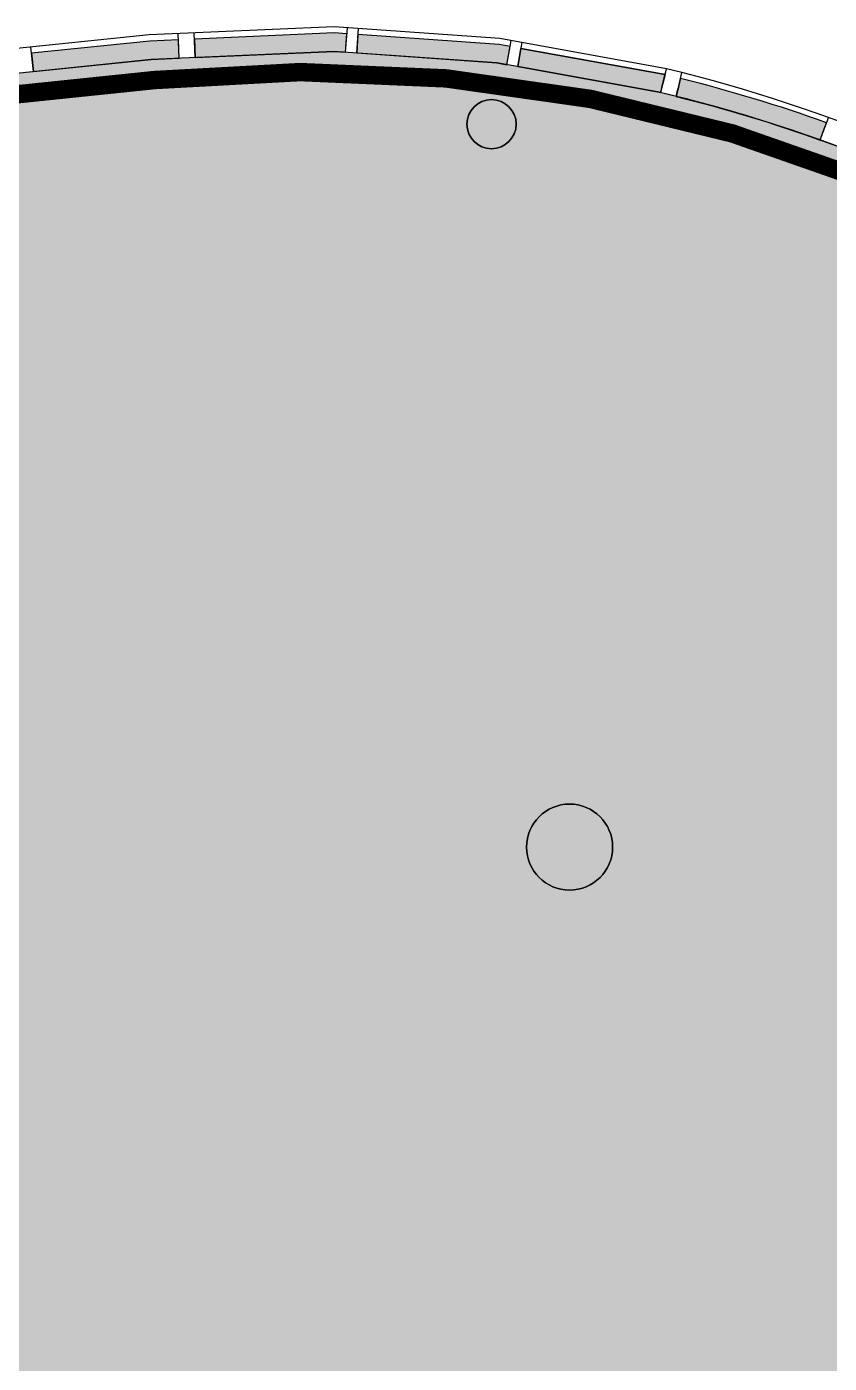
# Model space of a CAD drawing. Header units: metres. Extents: x -153 to -26, y 14 to 85.
# Drawn here: x -39.81 to -33.29, y 74.07 to 84.94 of the extents above; entities that cross this region are included whole.
import ezdxf

# ---------------------------------------------------------------- set-up
doc = ezdxf.new("R2010")
doc.units = ezdxf.units.M
doc.linetypes.add('AXES', pattern=[50.800000000000004, 31.75, -6.35, 6.35, -6.35])
for name, color, linetype in [('GEX_BAT_menuis_ext', 4, 'Continuous'), ('GEX_BAT_mur', 1, 'Continuous'), ('GEX_BAT_mur_bas', 150, 'Continuous')]:
    doc.layers.add(name, color=color, linetype=linetype)
for name, color, linetype, true_color in [('GEX_EDS_sdp_1-bureau', 1, 'AXES', 0xff0000), ('GEX_EDS_su_bureau', 7, 'Continuous', 0xffdf7f), ('GEX_EDS_sun_bureau', 7, 'Continuous', 0xffdf7f)]:
    doc.layers.add(name, color=color, linetype=linetype, true_color=true_color)

msp = doc.modelspace()

# ---------------------------------------------------------------- hatches: boundary and pattern name
at = {"layer": 'GEX_EDS_su_bureau', "ltscale": 0.05}
for points in [[(-38.44321947557694, 84.6862980706231), (-37.31756493387849, 84.73599845323574), (-37.22115339347857, 84.72918015983693), (-37.21057049814276, 84.87882365300038), (-37.31557553662307, 84.8862496847541), (-38.44983665448132, 84.83616930089082)], [(-39.75805595834888, 84.57118988624094), (-38.80210184379045, 84.67045254221948), (-38.57309294713526, 84.6805638413471), (-38.57971012603961, 84.83043507161427), (-38.8131671312643, 84.82012737768635), (-39.77354987726536, 84.72040486938671)], [(-37.13137761665302, 84.72283115240522), (-35.99247446801192, 84.64228710354921), (-35.9112710160145, 84.62762329635741), (-35.88461192352214, 84.7752527836472), (-35.97379901647398, 84.79135828535814), (-37.12079472131704, 84.87247464557113)], [(-35.79604441135928, 84.75925916650532), (-34.62489961053463, 84.5477725716502), (-34.66087118021233, 84.40047552465863), (-34.6852179884081, 84.40622131452648), (-35.82270350385157, 84.61162967921591)]]:
    msp.add_hatch(color=256, dxfattribs=at).paths.add_polyline_path(points)
h = msp.add_hatch(color=256, dxfattribs=at)
edge = h.paths.add_edge_path()
edge.add_line((-45.56528221418728, 83.96805684993454), (-45.54777271933452, 83.79944110232576))
edge.add_line((-45.54777271933452, 83.79944110232576), (-38.77431535133498, 84.5028144147367))
edge.add_arc((-37.52144174518006, 72.43769080443349), 12.1300000002018, 90.00000000000591, 95.92849316388703, ccw=False)
edge.add_arc((-37.51977991947162, 72.4493037192699), 12.11838719931061, 58.7848029358351, 90.00785711812841, ccw=False)
edge.add_line((-31.2393788923069, 82.81327357885574), (-31.14318519964564, 82.95321129620442))
edge.add_arc((-37.46865773913138, 72.57722368830136), 12.15206656034873, 58.63242604028037, 76.75880912895647)
edge.add_line((-34.6852179884081, 84.40622131452648), (-35.99247446801192, 84.64228710354921))
edge.add_line((-35.99247446801192, 84.64228710354921), (-37.31756493387847, 84.73599845323574))
edge.add_line((-37.31756493387847, 84.73599845323574), (-38.80210184379045, 84.67045254221948))
edge.add_line((-38.80210184379045, 84.67045254221948), (-45.56528221418728, 83.96805684993454))
h = msp.add_hatch(color=256, dxfattribs=at)
edge = h.paths.add_edge_path()
edge.add_line((-107.2045238691229, 75.28678331595174), (-105.5211674519057, 73.5033212781955))
edge.add_line((-105.5211674519057, 73.5033212781955), (-100.0845955353708, 74.06785709846437))
edge.add_line((-100.0845955353708, 74.06785709846437), (-99.86940400555035, 71.99558359894587))
edge.add_line((-99.86940400555035, 71.99558359894587), (-94.24959919457555, 72.57916216367053))
edge.add_line((-94.24959919457555, 72.57916216367053), (-87.78498062405633, 73.25046332291382))
edge.add_line((-87.78498062405633, 73.25046332291382), (-87.76432237818895, 73.05152646295018))
edge.add_line((-87.76432237818895, 73.05152646295018), (-86.7696436715493, 73.15481646985792))
edge.add_line((-86.7696436715493, 73.15481646985792), (-86.79030185434213, 73.3537539581686))
edge.add_line((-86.79030185434213, 73.3537539581686), (-84.15893632922524, 73.62700113131469))
edge.add_line((-84.15893632922524, 73.62700113131469), (-84.138278927862, 73.42807116773587))
edge.add_line((-84.138278927862, 73.42807116773587), (-82.64630169353535, 73.58300319235467))
edge.add_line((-82.64630169353535, 73.58300319235467), (-82.66695896614223, 73.78193191601521))
edge.add_line((-82.66695896614223, 73.78193191601521), (-77.30975900083257, 74.33823740172036))
edge.add_line((-77.30975900083257, 74.33823740172036), (-77.28910155581164, 74.13930701518305))
edge.add_line((-77.28910155581164, 74.13930701518305), (-77.13622223492631, 72.69634954506586))
edge.add_line((-77.13622223492631, 72.69634954506586), (-76.44011746815465, 72.77010086914368))
edge.add_line((-76.44011746815465, 72.77010086914368), (-75.96499459246509, 68.19468623869548))
edge.add_line((-75.96499459246509, 68.19468623869548), (-76.66125015947335, 68.12238526177421))
edge.add_line((-76.66125015947335, 68.12238526177421), (-79.15610152538656, 67.86333118946897))
edge.add_line((-79.15610152538656, 67.86333118946897), (-78.52393920481573, 61.77563287571112))
edge.add_line((-78.52393920481573, 61.77563287571112), (-39.28547151352848, 65.85025673401056))
edge.add_arc((-40.53834511965177, 77.91538034411602), 12.13000000000184, 275.9284931638349, 355.9284931632584)
edge.add_line((-28.43895862882763, 77.05413325662778), (-28.21387526226313, 80.216257907104))
edge.add_arc((-37.52144174518131, 72.43769080445713), 12.13000000017815, 39.88635161112767, 95.92849316389312)
edge.add_line((-38.77431535133506, 84.50281441473669), (-45.54777271933452, 83.79944110232574))
edge.add_line((-45.54777271933452, 83.79944110232574), (-45.56528221539261, 83.96805686154201))
edge.add_line((-45.56528221539261, 83.96805686154201), (-46.85832970265725, 83.83379170624531))
edge.add_line((-46.85832970265725, 83.83379170624531), (-46.84125549364932, 83.66512250232441))
edge.add_line((-46.84125549364932, 83.66512250232441), (-61.63669767885557, 82.12872556860248))
edge.add_line((-61.63669767885557, 82.12872556860248), (-61.65425679495677, 82.29781916688327))
edge.add_line((-61.65425679495677, 82.29781916688327), (-62.94683325288909, 82.163259302922))
edge.add_line((-62.94683325288909, 82.163259302922), (-62.92931003899176, 81.99449736161287))
edge.add_line((-62.92931003899176, 81.99449736161287), (-77.74961706609561, 80.45551839148524))
edge.add_line((-77.74961706609561, 80.45551839148524), (-77.76715491594652, 80.62440719661507))
edge.add_line((-77.76715491594652, 80.62440719661507), (-79.06065936533452, 80.49029335481336))
edge.add_line((-79.06065936533452, 80.49029335481336), (-79.04310024935141, 80.32119975599721))
edge.add_line((-79.04310024935141, 80.32119975599721), (-101.4488530697721, 77.99452849755441))
edge.add_arc((-100.4541974379049, 68.41603383177831), 9.62999999420075, 95.92849316129502, 106.0084058844369)
edge.add_arc((-100.4541974367968, 68.41603382589383), 9.630000000162616, 106.0084058811188, 133.3459936226542)
edge.add_line((-107.0642520126101, 75.41918158300294), (-107.2045238691229, 75.28678331595174))
h.paths.add_polyline_path([(-67.56987603754189, 75.34958916043624), (-66.92536366215285, 69.14296336249797), (-60.95547116265165, 69.76289272837712), (-60.97612875803679, 69.96182302711796), (-59.98135657620433, 70.06512279139626), (-59.9606904532622, 69.86610945798627), (-55.39734080227383, 70.33998490051994), (-55.41798782650032, 70.53885763223829), (-54.4233358938074, 70.64212268207078), (-54.40297209753199, 70.44332436980872), (-49.83744475264304, 70.91741318725664), (-50.48196313422122, 77.12409988402172)], flags=16)
edge = h.paths.add_edge_path(flags=16)
edge.add_arc((-35.40092907485766, 78.2657850838175), 0.349999999999973, 0, 180)
edge.add_arc((-35.40092907485766, 78.2657850838175), 0.349999999999973, 180, 360)
edge = h.paths.add_edge_path(flags=16)
edge.add_arc((-43.48404754566744, 77.473782552156), 0.349999999999973, 0, 180)
edge.add_arc((-43.48404754566744, 77.473782552156), 0.349999999999973, 180, 360)
edge = h.paths.add_edge_path(flags=16)
edge.add_arc((-29.6118012603044, 73.54103044835031), 0.25, 0, 180)
edge.add_arc((-29.6118012603044, 73.54103044835031), 0.25, 180, 360)
edge = h.paths.add_edge_path(flags=16)
edge.add_arc((-34.32133503760564, 67.93910395107618), 0.2499999999999929, 0, 180)
edge.add_arc((-34.32133503760564, 67.93910395107618), 0.2499999999999929, 180, 360)
edge = h.paths.add_edge_path(flags=16)
edge.add_arc((-42.28618212835877, 65.8690991466216), 0.2499999999999858, 0, 180)
edge.add_arc((-42.28618212835877, 65.8690991466216), 0.2499999999999858, 180, 360)
edge = h.paths.add_edge_path(flags=16)
edge.add_arc((-75.14356297364836, 68.66569754544437), 0.25, 0, 180)
edge.add_arc((-75.14356297364836, 68.66569754544437), 0.25, 180, 360)
edge = h.paths.add_edge_path(flags=16)
edge.add_arc((-75.71066058097983, 74.12632939375717), 0.2499999999999716, 0, 180)
edge.add_arc((-75.71066058097983, 74.12632939375717), 0.2499999999999716, 180, 360)
edge = h.paths.add_edge_path(flags=16)
edge.add_arc((-68.29110079958343, 81.10680448305042), 0.2000000000000028, 0, 180)
edge.add_arc((-68.29110079958343, 81.10680448305042), 0.2000000000000028, 180, 360)
edge = h.paths.add_edge_path(flags=16)
edge.add_arc((-60.23441601603831, 81.94336308815251), 0.1999999999999673, 0, 180)
edge.add_arc((-60.23441601603831, 81.94336308815251), 0.1999999999999673, 180, 360)
edge = h.paths.add_edge_path(flags=16)
edge.add_arc((-52.17773123272612, 82.77992169328252), 0.1999999999999957, 0, 180)
edge.add_arc((-52.17773123272612, 82.77992169328252), 0.1999999999999957, 180, 360)
edge = h.paths.add_edge_path(flags=16)
edge.add_arc((-76.34778558301252, 80.2702458780071), 0.1999999999999886, 0, 180)
edge.add_arc((-76.34778558301252, 80.2702458780071), 0.1999999999999886, 180, 360)
edge = h.paths.add_edge_path(flags=16)
edge.add_arc((-36.03495360734817, 84.14387572440697), 0.1999999999999957, 0, 180)
edge.add_arc((-36.03495360734817, 84.14387572440697), 0.1999999999999957, 180, 360)
edge = h.paths.add_edge_path(flags=16)
edge.add_arc((-29.39704436260995, 80.95542785089683), 0.1999999999999815, 0, 180)
edge.add_arc((-29.39704436260995, 80.95542785089683), 0.1999999999999815, 180, 360)
edge = h.paths.add_edge_path(flags=16)
edge.add_arc((-100.5187810530742, 77.76063731845548), 0.1999999999999602, 0, 180)
edge.add_arc((-100.5187810530742, 77.76063731845548), 0.1999999999999602, 180, 360)
edge = h.paths.add_edge_path(flags=16)
edge.add_arc((-50.33523589101561, 65.03532221802203), 0.1999999999999957, 0, 180)
edge.add_arc((-50.33523589101561, 65.03532221802203), 0.1999999999999957, 180, 360)
edge = h.paths.add_edge_path(flags=16)
edge.add_arc((-84.41212572758167, 79.43301114391815), 0.1999999999999744, 0, 180)
edge.add_arc((-84.41212572758167, 79.43301114391815), 0.1999999999999744, 180, 360)
edge = h.paths.add_edge_path(flags=16)
edge.add_arc((-58.39192067425843, 64.19876361298553), 0.2000000000000099, 0, 180)
edge.add_arc((-58.39192067425843, 64.19876361298553), 0.2000000000000099, 180, 360)
edge = h.paths.add_edge_path(flags=16)
edge.add_arc((-74.50529024121002, 62.52564640296831), 0.1999999999999886, 0, 180)
edge.add_arc((-74.50529024121002, 62.52564640296831), 0.1999999999999886, 180, 360)
edge = h.paths.add_edge_path(flags=16)
edge.add_arc((-92.46200132979824, 78.59690546588907), 0.2000000000000028, 0, 180)
edge.add_arc((-92.46200132979824, 78.59690546588907), 0.2000000000000028, 180, 360)
edge = h.paths.add_edge_path(flags=16)
edge.add_arc((-44.12104644906411, 83.61648029829793), 0.2000000000000099, 0, 180)
edge.add_arc((-44.12104644906411, 83.61648029829793), 0.2000000000000099, 180, 360)
edge = h.paths.add_edge_path(flags=16)
edge.add_arc((-66.44860545780357, 63.3622050078834), 0.2000000000000171, 0, 180)
edge.add_arc((-66.44860545780357, 63.3622050078834), 0.2000000000000171, 180, 360)
h = msp.add_hatch(color=256, dxfattribs=at)
edge = h.paths.add_edge_path()
edge.add_ellipse((-37.48158124769848, 72.53734404304953), major_axis=(-12.19386295784737, 0), ratio=1, start_angle=250.263604771317, end_angle=256.0142244698369, ccw=False)
edge.add_ellipse((-44.93071030262244, 88.32509983896237), major_axis=(12.34388019912226, 0), ratio=1, start_angle=339.5629787804858, end_angle=340.2593212760326)
edge.add_ellipse((-37.48158124784528, 72.53734404314115), major_axis=(12.34388019923266, 3.009265538105056e-36), ratio=1, start_angle=70.25932127601779, end_angle=76.0173707721893)
edge.add_ellipse((-46.63413740274412, 87.40252054975274), major_axis=(-12.4738801990425, -3.009265538105056e-36), ratio=1, start_angle=525.9285705656703, end_angle=526.61764991628, ccw=False)
h = msp.add_hatch(color=256, dxfattribs=at)
edge = h.paths.add_edge_path()
edge.add_line((-39.53591795408349, 65.82424972859074), (-39.52879263645598, 65.6546519220874))
edge.add_line((-39.52879263645598, 65.6546519220874), (-39.50816950747505, 65.50607639730802))
edge.add_line((-39.50816950747505, 65.50607639730802), (-38.27994516963815, 65.6765609301699))
edge.add_line((-38.27994516963815, 65.6765609301699), (-38.30056829861837, 65.82513645494416))
edge.add_line((-38.30056829861837, 65.82513645494416), (-38.22192499113297, 65.83605259389851))
edge.add_line((-38.22192499113297, 65.83605259389851), (-37.0237090943418, 66.13408351733852))
edge.add_line((-37.0237090943418, 66.13408351733852), (-36.94317761357969, 66.15411402406257))
edge.add_arc((-40.63491281985477, 77.99978451650009), 12.40761130309359, 287.3097864240999, 287.34223512121)
edge.add_arc((-40.63491281986704, 77.9997845165045), 12.40761130310147, 287.3422351212581, 292.9649408750645)
edge.add_arc((-40.63491281986541, 77.9997845165048), 12.40761130310111, 292.964940875057, 293.3805485420826)
edge.add_arc((-40.63491281986695, 77.99978451650438), 12.40761130310132, 293.38054854209, 295.9790301629664)
edge.add_arc((-40.63491281986653, 77.9997845165052), 12.40761130310188, 295.9790301629631, 296.3946383515099)
edge.add_arc((-40.63491281986693, 77.99978451650442), 12.40761130310136, 296.3946383515132, 298.9934603887293)
edge.add_arc((-40.63491281986698, 77.99978451650446), 12.40761130310142, 298.9934603887294, 305.067666716824)
edge.add_arc((-40.63491281986781, 77.99978451650466), 12.40761130310206, 305.0676667168266, 305.483276983579)
edge.add_arc((-40.63491281986693, 77.99978451650448), 12.4076113031014, 305.4832769835762, 311.5595543002327)
edge.add_arc((-40.6349128198669, 77.99978451650449), 12.40761130310139, 311.5595543002325, 323.296419535032)
edge.add_arc((-40.63491281986735, 77.99978451650436), 12.40761130310167, 323.2964195350337, 323.8967353592977)
edge.add_arc((-40.63491281986692, 77.99978451650449), 12.4076113031014, 323.896735359296, 329.7413473919942)
edge.add_arc((-40.63491281986693, 77.99978451650446), 12.40761130310139, 329.7413473919945, 341.8850271868056)
edge.add_arc((-40.63491283338882, 77.99978451930953), 12.40761131682523, 341.885027193909, 348.6709525814413)
edge.add_arc((-71.39835101014788, 81.84525950570834), 43.3866144970922, 351.6736550514889, 353.0780759605258)
edge.add_arc((-71.39835101014327, 81.84525950570881), 43.38661449708768, 353.0780759605245, 353.196950684816)
edge.add_arc((-71.39835101014793, 81.84525950570838), 43.38661449709226, 353.1969506848172, 354.8501581672168)
edge.add_arc((-71.3983510101435, 81.84525950570868), 43.38661449708787, 354.850158167216, 354.9690124798096)
edge.add_arc((-71.3983510101474, 81.84525950570837), 43.38661449709173, 354.9690124798104, 357.6812455707675)
edge.add_arc((-71.39835101014853, 81.84525950570897), 43.38661449709289, 357.6812455707667, 357.8000995767894)
edge.add_arc((-71.39835103402703, 81.84525948622657), 43.38661452020593, 357.8000996037092, 357.8995718901143)
edge.add_arc((-37.48158124769883, 72.53734404304956), 12.19386295784744, 39.26591690889219, 45.37698474196861)
edge.add_arc((-37.48158124769879, 72.53734404304927), 12.19386295784762, 45.37698474196966, 45.79989937164085)
edge.add_arc((-37.48158124769878, 72.53734404304953), 12.19386295784743, 45.79989937164003, 51.55098835929615)
edge.add_arc((-37.48158124770016, 72.53734404304971), 12.19386295784814, 51.55098835929054, 51.97387939069786)
edge.add_arc((-37.56291525409781, 72.41976208168491), 12.33659205922381, 52.01272347600088, 58.64236711907731)
edge.add_line((-31.1432200190739, 82.95441996531432), (-31.23831074269104, 82.81358425080036))
edge.add_arc((-37.52144174518104, 72.4376908044573), 12.13000000017789, 39.88635161112768, 58.80296327417261, ccw=False)
edge.add_line((-28.21387526226306, 80.21625790710401), (-28.43895862882755, 77.05413325662778))
edge.add_arc((-40.5383451196527, 77.91538034411698), 12.13000000000291, 275.928493163831, 355.9284931632542, ccw=False)
edge.add_line((-39.28547151353013, 65.85025673401037), (-39.53591795408349, 65.82424972859074))
at = {"layer": 'GEX_EDS_sun_bureau', "ltscale": 0.05}
h = msp.add_hatch(color=256, dxfattribs=at)
edge = h.paths.add_edge_path()
edge.add_line((-45.56528221418731, 83.96805684993454), (-45.54777271933455, 83.79944110232576))
edge.add_line((-45.54777271933455, 83.79944110232576), (-38.77431535133501, 84.5028144147367))
edge.add_arc((-37.52144174518009, 72.43769080443349), 12.1300000002018, 90.00000000000591, 95.92849316388703, ccw=False)
edge.add_arc((-37.51977991947165, 72.4493037192699), 12.11838719931061, 58.7848029358351, 90.00785711812841, ccw=False)
edge.add_line((-31.23937889230693, 82.81327357885574), (-31.14318519964567, 82.95321129620442))
edge.add_arc((-37.46865773913141, 72.57722368830136), 12.15206656034873, 58.63242604028037, 76.75880912895647)
edge.add_line((-34.68521798840813, 84.40622131452648), (-35.99247446801195, 84.64228710354921))
edge.add_line((-35.99247446801195, 84.64228710354921), (-37.3175649338785, 84.73599845323574))
edge.add_line((-37.3175649338785, 84.73599845323574), (-38.80210184379048, 84.67045254221948))
edge.add_line((-38.80210184379048, 84.67045254221948), (-45.56528221418731, 83.96805684993454))
h = msp.add_hatch(color=256, dxfattribs=at)
edge = h.paths.add_edge_path()
edge.add_line((-107.2045238691228, 75.28678331595171), (-105.5211674519056, 73.50332127819547))
edge.add_line((-105.5211674519056, 73.50332127819547), (-100.0845955353707, 74.06785709846436))
edge.add_line((-100.0845955353707, 74.06785709846436), (-99.86940400555027, 71.99558359894586))
edge.add_line((-99.86940400555027, 71.99558359894586), (-94.24959919457547, 72.5791621636705))
edge.add_line((-94.24959919457547, 72.5791621636705), (-86.79030185434205, 73.35375395816858))
edge.add_line((-86.79030185434205, 73.35375395816858), (-77.30975900083249, 74.33823740172036))
edge.add_line((-77.30975900083249, 74.33823740172036), (-77.28910155581156, 74.13930701518304))
edge.add_line((-77.28910155581156, 74.13930701518304), (-77.13622223492622, 72.69634954506584))
edge.add_line((-77.13622223492622, 72.69634954506584), (-76.44011746815457, 72.77010086914366))
edge.add_line((-76.44011746815457, 72.77010086914366), (-75.964994592465, 68.19468623869545))
edge.add_line((-75.964994592465, 68.19468623869545), (-76.66125015947327, 68.12238526177421))
edge.add_line((-76.66125015947327, 68.12238526177421), (-79.05664470873023, 67.87363980520266))
edge.add_line((-79.05664470873023, 67.87363980520266), (-78.42447404672549, 61.78596159191048))
edge.add_line((-78.42447404672549, 61.78596159191048), (-39.28547151352839, 65.85025673401056))
edge.add_ellipse((-40.53834511965168, 77.91538034411602), major_axis=(12.13000000000184, 0), ratio=1, start_angle=275.9284931638349, end_angle=355.9284931632584)
edge.add_line((-28.43895862882755, 77.05413325662776), (-28.21387526226305, 80.216257907104))
edge.add_ellipse((-37.52144174518122, 72.43769080445712), major_axis=(12.13000000017815, 0), ratio=1, start_angle=39.88635161112776, end_angle=95.92849316389314)
edge.add_line((-38.77431535133498, 84.50281441473668), (-45.54777271933444, 83.79944110232574))
edge.add_line((-45.54777271933444, 83.79944110232574), (-45.56528221539253, 83.96805686154198))
edge.add_line((-45.56528221539253, 83.96805686154198), (-46.85832970265717, 83.83379170624531))
edge.add_line((-46.85832970265717, 83.83379170624531), (-46.84125549364924, 83.66512250232441))
edge.add_line((-46.84125549364924, 83.66512250232441), (-61.63669767885548, 82.12872556860246))
edge.add_line((-61.63669767885548, 82.12872556860246), (-61.65425679495668, 82.29781916688326))
edge.add_line((-61.65425679495668, 82.29781916688326), (-62.94683325288901, 82.163259302922))
edge.add_line((-62.94683325288901, 82.163259302922), (-62.92931003899167, 81.99449736161287))
edge.add_line((-62.92931003899167, 81.99449736161287), (-77.74961706609552, 80.45551839148524))
edge.add_line((-77.74961706609552, 80.45551839148524), (-77.76715491594643, 80.62440719661507))
edge.add_line((-77.76715491594643, 80.62440719661507), (-79.06065936533443, 80.49029335481336))
edge.add_line((-79.06065936533443, 80.49029335481336), (-79.04310024935133, 80.3211997559972))
edge.add_line((-79.04310024935133, 80.3211997559972), (-101.448853069772, 77.9945284975544))
edge.add_ellipse((-100.4541974379047, 68.41603383177836), major_axis=(9.629999994200688, 0), ratio=1, start_angle=95.92849316129566, end_angle=106.0084058844375)
edge.add_ellipse((-100.4541974367967, 68.41603382589375), major_axis=(9.630000000162669, 0), ratio=1, start_angle=106.0084058811185, end_angle=133.3459936226537)
edge.add_line((-107.06425201261, 75.41918158300294), (-107.2045238691228, 75.28678331595171))
edge = h.paths.add_edge_path(flags=16)
edge.add_ellipse((-43.48404754566735, 77.473782552156), major_axis=(0.2474873734152722, 0.2474873734152722), ratio=1, start_angle=315.0000000000012, end_angle=675.0000000000013)
edge = h.paths.add_edge_path(flags=16)
edge.add_ellipse((-35.40092907485758, 78.26578508381748), major_axis=(0.2474873734152724, 0.2474873734152724), ratio=0.9999999999999999, start_angle=315.0000000000012, end_angle=675.0000000000013)
h.paths.add_polyline_path([(-67.5698760375418, 75.34958916043624), (-66.92536366215276, 69.14296336249794), (-49.83744475264295, 70.91741318725664), (-50.48196313422113, 77.12409988402172)], flags=16)
edge = h.paths.add_edge_path(flags=16)
edge.add_ellipse((-75.71066058097975, 74.12632939375715), major_axis=(0.248126889170691, -0.03054581592395161), ratio=0.9999999999999998, start_angle=7.018121733971392, end_angle=367.0181217339714)
edge = h.paths.add_edge_path(flags=16)
edge.add_ellipse((-75.14356297364827, 68.66569754544437), major_axis=(0.2499999999999976, 0), ratio=1, start_angle=0, end_angle=360)
edge = h.paths.add_edge_path(flags=16)
edge.add_ellipse((-74.50529024120993, 62.52564640296828), major_axis=(0.1662352644465837, -0.111201784402824), ratio=0.9999999999999997, start_angle=33.7802349728221, end_angle=393.7802349728221)
edge = h.paths.add_edge_path(flags=16)
edge.add_ellipse((-66.44860545780348, 63.36220500788338), major_axis=(0.187956776082467, -0.06835386108110109), ratio=0.9999999999999998, start_angle=19.98470642854597, end_angle=379.984706428546)
edge = h.paths.add_edge_path(flags=16)
edge.add_ellipse((-58.39192067425834, 64.19876361298553), major_axis=(0.1414213562373162, 0.1414213562373162), ratio=0.9999999999999999, start_angle=314.9999999999973, end_angle=674.9999999999973)
edge = h.paths.add_edge_path(flags=16)
edge.add_ellipse((-50.33523589101552, 65.03532221802202), major_axis=(0.1414213562373057, 0.1414213562373057), ratio=0.9999999999999999, start_angle=315.0000000000003, end_angle=675.0000000000003)
edge = h.paths.add_edge_path(flags=16)
edge.add_ellipse((-42.28618212835869, 65.8690991466216), major_axis=(0.2143732314281066, 0.1286239388568974), ratio=0.9999999999999998, start_angle=329.0362434679192, end_angle=689.0362434679191)
edge = h.paths.add_edge_path(flags=16)
edge.add_ellipse((-34.32133503760556, 67.93910395107619), major_axis=(0.2126627020880054, 0.1314327780297857), ratio=0.9999999999999999, start_angle=328.2825255885373, end_angle=688.2825255885374)
edge = h.paths.add_edge_path(flags=16)
edge.add_ellipse((-29.61180126030431, 73.5410304483503), major_axis=(0.1767766952966373, 0.1767766952966373), ratio=1, start_angle=315.0000000000023, end_angle=675.0000000000023)
edge = h.paths.add_edge_path(flags=16)
edge.add_ellipse((-29.39704436260986, 80.9554278508968), major_axis=(0.1999999999999805, 0), ratio=1, start_angle=0, end_angle=360)
edge = h.paths.add_edge_path(flags=16)
edge.add_ellipse((-36.03495360734809, 84.14387572440694), major_axis=(0.1952706887054388, -0.04323607443445628), ratio=1, start_angle=12.48478635377995, end_angle=372.48478635378)
edge = h.paths.add_edge_path(flags=16)
edge.add_ellipse((-44.12104644906402, 83.61648029829794), major_axis=(0.141421356237316, 0.141421356237316), ratio=0.9999999999999999, start_angle=314.9999999999971, end_angle=674.9999999999972)
edge = h.paths.add_edge_path(flags=16)
edge.add_ellipse((-52.17773123272604, 82.7799216932825), major_axis=(0.188581486196172, 0.066610983058659), ratio=0.9999999999999997, start_angle=340.5456983231026, end_angle=700.5456983231026)
edge = h.paths.add_edge_path(flags=16)
edge.add_ellipse((-60.23441601603822, 81.94336308815248), major_axis=(0.1414213562372858, -0.1414213562372858), ratio=0.9999999999999997, start_angle=45.00000000000361, end_angle=405.0000000000036)
edge = h.paths.add_edge_path(flags=16)
edge.add_ellipse((-68.29110079958335, 81.10680448305038), major_axis=(0.1414213562373155, -0.1414213562373155), ratio=0.9999999999999998, start_angle=45.00000000000612, end_angle=405.0000000000061)
edge = h.paths.add_edge_path(flags=16)
edge.add_ellipse((-76.34778558301244, 80.27024587800707), major_axis=(0.1662352644465837, -0.111201784402824), ratio=0.9999999999999997, start_angle=33.78023497282395, end_angle=393.780234972824)
edge = h.paths.add_edge_path(flags=16)
edge.add_ellipse((-84.41212572758158, 79.43301114391815), major_axis=(0.1996185437689469, 0.01234653731017163), ratio=0.9999999999999997, start_angle=356.4607271869481, end_angle=716.460727186948)
edge = h.paths.add_edge_path(flags=16)
edge.add_ellipse((-92.46200132979816, 78.59690546588907), major_axis=(0.141421356237316, 0.141421356237316), ratio=0.9999999999999999, start_angle=314.9999999999968, end_angle=674.9999999999967)
edge = h.paths.add_edge_path(flags=16)
edge.add_ellipse((-100.5187810530742, 77.76063731845548), major_axis=(0.1414213562372758, 0.1414213562372758), ratio=0.9999999999999996, start_angle=314.9999999999993, end_angle=674.9999999999993)
h = msp.add_hatch(color=256, dxfattribs=at)
edge = h.paths.add_edge_path()
edge.add_line((-39.53591795408347, 65.82424972859073), (-39.52879263645596, 65.65465192208738))
edge.add_line((-39.52879263645596, 65.65465192208738), (-39.50816950747504, 65.50607639730801))
edge.add_line((-39.50816950747504, 65.50607639730801), (-38.27994516963813, 65.67656093016988))
edge.add_line((-38.27994516963813, 65.67656093016988), (-38.30056829861835, 65.82513645494414))
edge.add_line((-38.30056829861835, 65.82513645494414), (-38.22192499113296, 65.8360525938985))
edge.add_line((-38.22192499113296, 65.8360525938985), (-37.02370909434179, 66.13408351733851))
edge.add_line((-37.02370909434179, 66.13408351733851), (-36.94317761357968, 66.15411402406255))
edge.add_arc((-40.63491281985475, 77.99978451650009), 12.4076113030936, 287.3097864240999, 287.34223512121)
edge.add_arc((-40.63491281986703, 77.99978451650448), 12.40761130310145, 287.3422351212581, 292.9649408750645)
edge.add_arc((-40.6349128198654, 77.9997845165048), 12.40761130310112, 292.964940875057, 293.3805485420826)
edge.add_arc((-40.63491281986693, 77.99978451650435), 12.40761130310131, 293.38054854209, 295.9790301629665)
edge.add_arc((-40.63491281986651, 77.99978451650519), 12.40761130310188, 295.9790301629631, 296.3946383515099)
edge.add_arc((-40.63491281986692, 77.9997845165044), 12.40761130310136, 296.3946383515132, 298.9934603887293)
edge.add_arc((-40.63491281986697, 77.99978451650443), 12.40761130310141, 298.9934603887294, 305.0676667168241)
edge.add_arc((-40.6349128198678, 77.99978451650466), 12.40761130310207, 305.0676667168266, 305.483276983579)
edge.add_arc((-40.63491281986692, 77.99978451650445), 12.40761130310139, 305.4832769835763, 311.5595543002328)
edge.add_arc((-40.63491281986689, 77.99978451650448), 12.40761130310139, 311.5595543002325, 323.296419535032)
edge.add_arc((-40.63491281986733, 77.99978451650435), 12.40761130310167, 323.2964195350337, 323.8967353592977)
edge.add_arc((-40.6349128198669, 77.99978451650446), 12.40761130310139, 323.8967353592961, 329.7413473919943)
edge.add_arc((-40.63491281986691, 77.99978451650446), 12.4076113031014, 329.7413473919944, 341.8850271868055)
edge.add_arc((-40.6349128333888, 77.99978451930951), 12.40761131682523, 341.885027193909, 348.6709525814413)
edge.add_arc((-71.39835101014788, 81.84525950570833), 43.38661449709221, 351.6736550514889, 353.0780759605258)
edge.add_arc((-71.39835101014327, 81.84525950570881), 43.3866144970877, 353.0780759605245, 353.196950684816)
edge.add_arc((-71.39835101014792, 81.84525950570837), 43.38661449709226, 353.1969506848172, 354.8501581672168)
edge.add_arc((-71.39835101014349, 81.84525950570867), 43.38661449708787, 354.850158167216, 354.9690124798096)
edge.add_arc((-71.39835101014738, 81.84525950570836), 43.38661449709173, 354.9690124798104, 357.6812455707675)
edge.add_arc((-71.3983510101485, 81.84525950570894), 43.38661449709287, 357.6812455707667, 357.8000995767894)
edge.add_arc((-71.39835103402703, 81.84525948622657), 43.38661452020595, 357.8000996037092, 357.8995718901143)
edge.add_arc((-37.48158124769881, 72.53734404304953), 12.19386295784745, 39.26591690889224, 45.37698474196866)
edge.add_arc((-37.48158124769878, 72.53734404304926), 12.19386295784762, 45.37698474196966, 45.79989937164085)
edge.add_arc((-37.48158124769877, 72.53734404304952), 12.19386295784743, 45.79989937164003, 51.55098835929615)
edge.add_arc((-37.48158124770015, 72.5373440430497), 12.19386295784814, 51.55098835929054, 51.97387939069786)
edge.add_arc((-37.5629152540978, 72.4197620816849), 12.33659205922381, 52.01272347600088, 58.64236711907731)
edge.add_line((-31.14322001907389, 82.9544199653143), (-31.23831074269103, 82.81358425080035))
edge.add_arc((-37.52144174518102, 72.43769080445729), 12.13000000017789, 39.88635161112768, 58.80296327417261, ccw=False)
edge.add_line((-28.21387526226304, 80.216257907104), (-28.43895862882754, 77.05413325662776))
edge.add_arc((-40.53834511965268, 77.91538034411697), 12.13000000000291, 275.928493163831, 355.9284931632542, ccw=False)
edge.add_line((-39.28547151353011, 65.85025673401036), (-39.53591795408347, 65.82424972859073))

# ---------------------------------------------------------------- linework, layer by layer
at = {"layer": 'GEX_BAT_menuis_ext'}
for p, q in [((-37.31491270904889, 84.93631040417696, 2.223335763427205e-06), (-38.81685386478105, 84.86999605342046, 2.223585471275299e-06)), ((-38.57309294713526, 84.6805638413471, 2.223529602118337e-06), (-38.58191483832825, 84.88036918218596, 2.223529602118337e-06)), ((-38.44321947557694, 84.68629807062311, 2.223508304094293e-06), (-38.45204136676993, 84.88610341146197, 2.223508304094293e-06)), ((-37.31557553662307, 84.8862496847541, 2.223336222688534e-06), (-38.44983665448131, 84.83616930089082, 2.223524801250729e-06)), ((-37.21057049814276, 84.87882365300038, 2.223317799947322e-06), (-37.31557553662307, 84.8862496847541, 2.223336182147498e-06)), ((-35.96757672778074, 84.84102583569693, 2.223099898470884e-06), (-37.31491270904889, 84.93631040417696, 2.223335763427205e-06)), ((-37.22115339347857, 84.72918015983693, 2.223318786614666e-06), (-37.20704448808127, 84.92868188610093, 2.223317471209403e-06)), ((-37.13137761665302, 84.72283115240522, 2.223304135155394e-06), (-37.11726871125555, 84.92233287867165, 2.223302819750132e-06)), ((-38.81685386478105, 84.86999605342046, 2.223585471275299e-06), (-100.5914246219486, 78.45555850683871, 2.233573355647927e-06)), ((-39.75805595834901, 84.57118988624228, 2.25483562584561e-06), (-39.77871214263069, 84.7701203315389, 2.25483709821299e-06)), ((-38.8131671312643, 84.82012737768635, 2.223585206740449e-06), (-39.77354987726536, 84.72040486938671, 2.223740484093297e-06)), ((-38.57971012603961, 84.83043507161427, 2.223546393591458e-06), (-38.8131671312643, 84.82012737768635, 2.223585207393401e-06)), ((-35.97379901647398, 84.79135828535814, 2.223101290518084e-06), (-37.12079472131703, 84.87247464557113, 2.223302083784322e-06)), ((-35.88461192352212, 84.7752527836472, 2.223084838415345e-06), (-35.97379901647398, 84.79135828535814, 2.223101202412487e-06)), ((-34.61383478760117, 84.59472721535269, 2.236403848172242e-06), (-35.96757672778074, 84.84102583569693, 2.223099898470884e-06)), ((-35.9112710160145, 84.6276232963574, 2.223087112114889e-06), (-35.8757296445848, 84.82443999007064, 2.223084080863917e-06)), ((-35.82270350385156, 84.61162967921591, 2.223072724758576e-06), (-35.78716213242195, 84.80844637292876, 2.223069693507604e-06)), ((-38.80210184379045, 84.67045254221948, 2.223567676392125e-06), (-100.5700038418017, 78.25670745428066, 2.233554482541225e-06)), ((-37.31756493387849, 84.73599845323574, 2.223320862117295e-06), (-38.80210184379045, 84.67045254221948, 2.223567676392125e-06)), ((-35.99247446801192, 84.64228710354921, 2.223088891466172e-06), (-37.31756493387849, 84.73599845323574, 2.223320862117295e-06)), ((-34.62489961053462, 84.54777257165019, 2.222853707115875e-06), (-35.79604441135928, 84.75925916650532, 2.223068588098534e-06)), ((-34.6852179884081, 84.40622131452646, 2.222849036614655e-06), (-35.99247446801192, 84.64228710354921, 2.223088891466172e-06))]:
    msp.add_line(p, q, dxfattribs=at)
for centre, radius, start, end in [((-46.63413740292408, 87.40252054979644, -1.383231788438699e-06), 12.34388019922769, 345.9244518221286, 346.8521636566563), ((-37.57093576031923, 72.39524298061005, 2.236403848172242e-06), 12.55276311242208, 39.16451468306272, 76.3745566029252), ((-46.63413740292408, 87.40252054979644, -1.383231788438699e-06), 12.47388019922769, 345.9285705656761, 346.844093372876), ((-37.48158124784388, 72.53734404314592, -1.384627714678943e-06), 12.34388019922769, 70.25932127601645, 76.01737077219016), ((-37.48158124769881, 72.53734404304953, -1.395821738495634e-06), 12.19386295784745, 39.26591690889233, 76.74264752888391), ((-44.93071030272046, 88.32509983900128, -1.38351696175395e-06), 12.34388019922769, 339.5629787804754, 340.4677338875015), ((-40.63491281986693, 77.99978451650448, 2.223367377679205e-06), 12.40761130310141, 287.3097864223213, 348.6709525754114), ((-40.63491281984356, 77.99978451648714, 2.2233673776792e-06), 12.60761130307317, 287.2831643410076, 348.6948419356073)]:
    msp.add_arc(centre, radius, start, end, dxfattribs=at)
at = {"layer": 'GEX_BAT_mur'}
for centre, radius in [((-36.03495360734809, 84.14387572440694, 2.223082664489772e-06), 0.2), ((-35.40092907485759, 78.2657850838175, 8.829387184844466e-07), 0.3499999999999998)]:
    msp.add_circle(centre, radius, dxfattribs=at)
at = {"layer": 'GEX_BAT_mur_bas', "ltscale": 0.2, "elevation": 2.224787775267008e-06}
msp.add_lwpolyline([(-38.77431535133498, 84.50281441473669, -0.2495233196380367), (-28.21387526226306, 80.21625790710401), (-28.43895862882755, 77.05413325662778, -0.3639702342633516), (-39.28547151352839, 65.85025673401056), (-78.42451687059236, 61.78595714775611)], format="xyb", dxfattribs=at)
at = {"layer": 'GEX_BAT_mur_bas', "ltscale": 0.2, "elevation": 2.223550056914707e-06}
msp.add_lwpolyline([(-45.54777378191407, 83.79944099198474), (-38.77431535133498, 84.50281441473669)], dxfattribs=at)
at = {"layer": 'GEX_EDS_sdp_1-bureau', "ltscale": 0.05, "const_width": 0.15, "elevation": 2.237492051347864e-06}
msp.add_lwpolyline([(-80.65669342378528, 61.55416216760716), (-41.15509590867529, 65.65611010661266), (-39.43243806729393, 65.83499534737699, 0.3673679493421312), (-28.43895862882755, 77.05413325662776), (-28.21387526226306, 80.21625790710397, 0.05580580840451983), (-30.1645473778611, 82.08201583384178, 0.02759445732856566), (-31.23890273490035, 82.81271531359965, 0.04024010507557304), (-32.95929740199875, 83.67707419485224, 0.1228778866323943), (-38.77431535128176, 84.50281441474223), (-101.448853069772, 77.99452849755438, 0.1695558206619197)], format="xyb", dxfattribs=at)
at = {"layer": 'GEX_EDS_su_bureau', "ltscale": 0.05}
for points in [[(-38.44321947557694, 84.6862980706231), (-37.31756493387849, 84.73599845323574), (-37.22115339347857, 84.72918015983693), (-37.21057049814276, 84.87882365300038), (-37.31557553662307, 84.8862496847541), (-38.44983665448132, 84.83616930089082)], [(-39.75805595834888, 84.57118988624094), (-38.80210184379045, 84.67045254221948), (-38.57309294713526, 84.6805638413471), (-38.57971012603961, 84.83043507161427), (-38.8131671312643, 84.82012737768635), (-39.77354987726536, 84.72040486938671)], [(-37.13137761665302, 84.72283115240522), (-35.99247446801192, 84.64228710354921), (-35.9112710160145, 84.62762329635741), (-35.88461192352214, 84.7752527836472), (-35.97379901647398, 84.79135828535814), (-37.12079472131704, 84.87247464557113)]]:
    msp.add_lwpolyline(points, close=True, dxfattribs=at)
at = {"layer": 'GEX_EDS_su_bureau', "ltscale": 0.05, "elevation": 2.231542091950293e-06}
msp.add_lwpolyline([(-45.56528221418728, 83.96805684993454), (-45.54777271933452, 83.79944110232576), (-38.77431535133498, 84.5028144147367, -0.02587370273368461), (-37.52144174518131, 84.56769080463529, -0.1370854424556917), (-31.2393788923069, 82.81327357885574), (-31.14318519964564, 82.95321129620442, 0.0792565968772704), (-34.6852179884081, 84.40622131452648), (-35.99247446801192, 84.64228710354921), (-37.31756493387847, 84.73599845323574), (-38.80210184379045, 84.67045254221948)], format="xyb", close=True, dxfattribs=at)
at = {"layer": 'GEX_EDS_su_bureau', "ltscale": 0.05}
for points in [[(-35.82270350385156, 84.61162967921591), (-34.6852179884081, 84.40622131452646), (-34.68491283261239, 84.40616620916282), (-34.6852179884081, 84.40622131452646), (-34.68521999402211, 84.40623858187242, -6.469902171270318e-06), (-34.68491283261239, 84.40616620916282, -0.0005065248017220328), (-34.66087118021233, 84.40047552465853, 0.0030708982228563), (-34.62489961053462, 84.54777257165019), (-35.79604441135928, 84.75925916650532)], [(-34.53455626868673, 84.36972916219787, -0.02509707919560226), (-33.36379630286248, 84.0148934758703, 0.003038376666960791), (-33.31226787735452, 84.1557864685119, 0.02512951824925433), (-34.49895770606536, 84.51546305995795, -0.00300668492911743)], [(-35.83495360734818, 84.14387572440697, 0.9999999999999999), (-36.23495360734817, 84.14387572440697, 0.9999999999999999)], [(-35.05092907485769, 78.2657850838175, 0.9999999999999999), (-35.75092907485764, 78.2657850838175, 0.9999999999999999)]]:
    msp.add_lwpolyline(points, format="xyb", close=True, dxfattribs=at)
at = {"layer": 'GEX_EDS_su_bureau', "ltscale": 0.05, "elevation": 2.217792131536443e-06}
msp.add_lwpolyline([(-35.79604441135928, 84.75925916650532), (-34.62489961053463, 84.5477725716502), (-34.66087118021233, 84.40047552465863), (-34.6852179884081, 84.40622131452648), (-35.82270350385157, 84.61162967921591)], close=True, dxfattribs=at)
at = {"layer": 'GEX_EDS_su_bureau', "ltscale": 0.05}
for points in [[(-78.52393920481573, 61.77563287571112), (-39.28547151352848, 65.85025673401056, 0.3639702342633536), (-28.43895862882763, 77.05413325662778), (-28.21387526226313, 80.216257907104, 0.2495233196380378), (-38.77431535133506, 84.50281441473669), (-45.54777271933452, 83.79944110232574), (-45.56528221539261, 83.96805686154201), (-46.85832970265725, 83.83379170624531), (-46.84125549364932, 83.66512250232441), (-61.63669767885557, 82.12872556860248), (-61.65425679495677, 82.29781916688327), (-62.94683325288909, 82.163259302922), (-62.92931003899176, 81.99449736161287), (-77.74961706609561, 80.45551839148524)], [(-29.9177217121998, 71.74753428074213, 0.05303644327929352), (-28.84229082976846, 74.14195029929198, 0.02961784106611279), (-28.4690614270577, 75.5623928502336, 0.006128018942622581), (-28.32796856095664, 76.61644767129602, 0.0005186888805872712), (-28.31721276404375, 76.70581936700107, 0.0072136035652557), (-28.18687269826195, 77.95084560619749, 0.0005185998177302055), (-28.17888710773101, 78.04049177206461, 0.01183490188471456), (-28.04726123933706, 80.08988683804107, 0.0005185984800616473), (-28.04371318009217, 80.17981777932039, 0.0004340297553187145), (-28.04088711448306, 80.25508905813196, 0.02667088491502899), (-28.9161362048876, 81.216252099559, 0.001845315280198119), (-28.98043017112692, 81.27923881524077, 0.02509912814559621), (-29.89921855519152, 82.08711209437087, 0.001845212312997027), (-29.96990976414197, 82.14281567945986, 0.02893534881325872), (-31.1432200190739, 82.95441996531432), (-31.23831074269104, 82.81358425080036, -0.08272724082727102), (-28.21387526226306, 80.21625790710401), (-28.43895862882755, 77.05413325662778, -0.3639702342633521), (-39.28547151353013, 65.85025673401037)]]:
    msp.add_lwpolyline(points, format="xyb", dxfattribs=at)
at = {"layer": 'GEX_EDS_sun_bureau', "ltscale": 0.05, "elevation": 2.231542091950293e-06}
msp.add_lwpolyline([(-45.56528221418731, 83.96805684993454), (-45.54777271933455, 83.79944110232576), (-38.77431535133501, 84.5028144147367, -0.02587370273368461), (-37.52144174518133, 84.56769080463529, -0.1370854424556917), (-31.23937889230693, 82.81327357885574), (-31.14318519964567, 82.95321129620442, 0.0792565968772704), (-34.68521798840813, 84.40622131452648), (-35.99247446801195, 84.64228710354921), (-37.3175649338785, 84.73599845323574), (-38.80210184379048, 84.67045254221948)], format="xyb", close=True, dxfattribs=at)
at = {"layer": 'GEX_EDS_sun_bureau', "ltscale": 0.05, "elevation": 2.216910306980913e-06}
msp.add_lwpolyline([(-77.74961706609552, 80.45551839148524), (-62.92931003899167, 81.99449736161287), (-62.94683325288901, 82.163259302922), (-61.65425679495668, 82.29781916688326), (-61.63669767885548, 82.12872556860246), (-46.84125549364924, 83.66512250232441), (-46.85832970265717, 83.83379170624531), (-45.56528221539253, 83.96805686154198), (-45.54777271933444, 83.79944110232574), (-38.77431535133498, 84.50281441473668, -0.2495233196380397), (-28.21387526226305, 80.216257907104), (-28.43895862882755, 77.05413325662776, -0.3639702342633532), (-39.28547151352839, 65.85025673401056), (-78.42447404672549, 61.78596159191048)], format="xyb", dxfattribs=at)
at = {"layer": 'GEX_EDS_sun_bureau', "ltscale": 0.05}
msp.add_lwpolyline([(-29.91772171219979, 71.74753428074212, 0.05303644327929352), (-28.84229082976844, 74.14195029929196, 0.02961784106611279), (-28.46906142705769, 75.56239285023359, 0.006128018942622581), (-28.32796856095663, 76.616447671296, 0.0005186888805872712), (-28.31721276404374, 76.70581936700106, 0.0072136035652557), (-28.18687269826194, 77.95084560619748, 0.0005185998177302055), (-28.17888710773099, 78.0404917720646, 0.01183490188471456), (-28.04726123933705, 80.08988683804105, 0.0005185984800616473), (-28.04371318009215, 80.17981777932037, 0.0004340297553187145), (-28.04088711448304, 80.25508905813194, 0.02667088491502899), (-28.91613620488759, 81.21625209955899, 0.001845315280198119), (-28.9804301711269, 81.27923881524076, 0.02509912814559621), (-29.89921855519151, 82.08711209437085, 0.001845212312997027), (-29.96990976414196, 82.14281567945984, 0.02893534881325872), (-31.14322001907389, 82.9544199653143), (-31.23831074269103, 82.81358425080035, -0.08272724082727102), (-28.21387526226304, 80.216257907104), (-28.43895862882754, 77.05413325662776, -0.3639702342633521), (-39.28547151353011, 65.85025673401036)], format="xyb", dxfattribs=at)
for centre, radius in [((-36.03495360734809, 84.14387572440694, 2.217762869632895e-06), 0.1999999999999955), ((-35.40092907485758, 78.26578508381748, 8.776822816227132e-07), 0.3499999999999728)]:
    msp.add_circle(centre, radius, dxfattribs=at)

doc.saveas('drawing.dxf')
